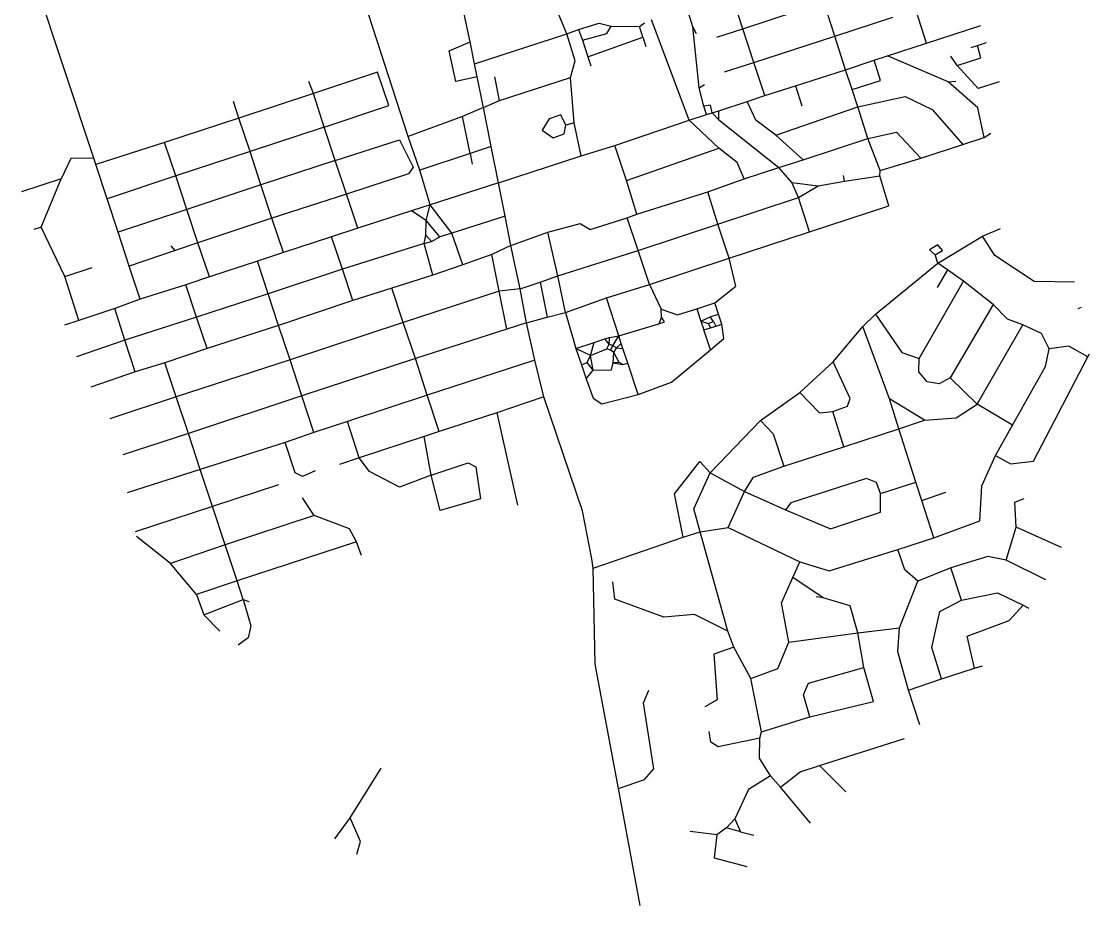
# Model space of a CAD drawing. Header units: metres. Extents: x 626227 to 629446, y 4844735 to 4849917.
# Drawn here: x 626673 to 629446, y 4844735 to 4847031 of the extents above; entities that cross this region are included whole.
import ezdxf

# ---------------------------------------------------------------- set-up
doc = ezdxf.new("R2010")
doc.units = ezdxf.units.M

msp = doc.modelspace()

# ---------------------------------------------------------------- linework, layer by layer
at = {"layer": 'ROADS'}
for points in [[(627677.2, 4846732.3), (627544.1, 4847141.6)], [(626860.6, 4846675.5), (626709.6, 4847132.8)], [(628089, 4846999.1), (628051.6, 4847088.5)], [(628545.9, 4847011.9), (628516.1, 4847102.6)], [(627838, 4846977.6), (627817.9, 4847070.8)], [(628415.5, 4847016.8), (628400.9, 4847064.2)], [(628545.9, 4847011.9), (628755.9, 4847080.9)], [(628783.9, 4846992.6), (628755.9, 4847080.9)], [(629022.6, 4846974.7), (628994.6, 4847061.2)], [(628277.2, 4847017.9), (628290.5, 4847027.1)], [(628406.1, 4846774.5), (628308.8, 4847035)], [(628783.9, 4846992.6), (628934.5, 4847041.7)], [(628089, 4846999.1), (628119.2, 4847010.1)], [(628119.2, 4847010.1), (628172.9, 4847026.2), (628203.4, 4847018.2)], [(628119.2, 4847010.1), (628129, 4846982.3)], [(628129, 4846982.3), (628192.4, 4846999.9), (628203.4, 4847018.2)], [(628203.4, 4847018.2), (628277.2, 4847017.9)], [(628286.2, 4846989.6), (628277.2, 4847017.9)], [(628431.8, 4846858.8), (628415.5, 4847016.8)], [(628425.6, 4846998.6), (628415.5, 4847016.8)], [(628477.6, 4846990.4), (628545.9, 4847011.9)], [(628573.9, 4846924.5), (628545.9, 4847011.9)], [(629022.6, 4846974.7), (629163.4, 4847020.3)], [(627855.7, 4846887.4), (627800.8, 4846875), (627783.3, 4846954.4), (627838, 4846977.6)], [(627849.2, 4846920.6), (627838, 4846977.6)], [(627849.2, 4846920.6), (628089, 4846999.1)], [(628097.8, 4846885.5), (628109.9, 4846929), (628089, 4846999.1)], [(628129, 4846982.3), (628143, 4846939)], [(628143, 4846939), (628286.2, 4846989.6)], [(628286.2, 4846989.6), (628293.9, 4846965.4)], [(628573.9, 4846924.5), (628783.9, 4846992.6)], [(628811.9, 4846905.4), (628783.9, 4846992.6)], [(628920.9, 4846941.3), (629022.6, 4846974.7)], [(629154.2, 4846968.8), (629177.9, 4846976.4)], [(629101.9, 4846916.2), (629163.5, 4846936.2), (629154.2, 4846968.8)], [(629138.1, 4846963.5), (629154.2, 4846968.8)], [(627855.7, 4846887.4), (627849.2, 4846920.6)], [(628143, 4846939), (628150.7, 4846915.3)], [(628498.1, 4846900.2), (628573.9, 4846924.5)], [(628602.3, 4846838.6), (628573.9, 4846924.5)], [(628811.9, 4846905.4), (628886.3, 4846929.9)], [(628828.9, 4846853.8), (628902.8, 4846877.8), (628886.3, 4846929.9)], [(628886.3, 4846929.9), (628920.9, 4846941.3)], [(629078.5, 4846873.9), (628920.9, 4846941.3)], [(629101.9, 4846916.2), (629085, 4846940.8)], [(629210.7, 4846874.4), (629156.2, 4846856.5), (629101.9, 4846916.2)], [(627458.6, 4846756.4), (627627, 4846812.6), (627597.5, 4846899.4), (627431.4, 4846843.6)], [(628681.8, 4846863.9), (628811.9, 4846905.4)], [(628828.9, 4846853.8), (628811.9, 4846905.4)], [(627431.4, 4846843.6), (627418.8, 4846874.6)], [(627872.2, 4846807.5), (627855.7, 4846887.4)], [(627913.9, 4846825.3), (627901.5, 4846886.7)], [(627913.9, 4846825.3), (628097.8, 4846885.5)], [(628107.5, 4846767.8), (628097.8, 4846885.5)], [(628431.8, 4846858.8), (628446, 4846867)], [(628602.3, 4846838.6), (628681.8, 4846863.9)], [(628681.8, 4846863.9), (628698.8, 4846811.6)], [(629078.5, 4846873.9), (629098, 4846876.1)], [(629171.8, 4846729.4), (629155.8, 4846806.6), (629078.5, 4846873.9)], [(627431.4, 4846843.6), (627237.6, 4846779.8)], [(627458.6, 4846756.4), (627431.4, 4846843.6)], [(628444.4, 4846811), (628431.8, 4846858.8)], [(628557.1, 4846822.8), (628602.3, 4846838.6)], [(628843.6, 4846808.9), (628828.9, 4846853.8)], [(628843.6, 4846808.9), (628967, 4846836.2), (629036.8, 4846801.9), (629116.3, 4846711.3)], [(627237.6, 4846779.8), (627223.3, 4846822.9)], [(627872.2, 4846807.5), (627818.2, 4846783.8)], [(627872.2, 4846807.5), (627913.9, 4846825.3)], [(627892.1, 4846706), (627872.2, 4846807.5)], [(628465.8, 4846793.6), (628461.4, 4846813.9), (628444.4, 4846811)], [(628451, 4846788.9), (628444.4, 4846811)], [(628483.5, 4846799.2), (628557.1, 4846822.8)], [(628631.3, 4846735.2), (628579, 4846774.2), (628557.1, 4846822.8)], [(628631.3, 4846735.2), (628843.6, 4846808.9)], [(628870, 4846727.1), (628843.6, 4846808.9)], [(627237.6, 4846779.8), (627044.6, 4846716.3)], [(627266.7, 4846693.4), (627237.6, 4846779.8)], [(627818.2, 4846783.8), (627677.2, 4846732.3)], [(627837.3, 4846688.1), (627818.2, 4846783.8)], [(628086.1, 4846761.8), (628072.8, 4846788.3), (628042.7, 4846778.4), (628024.5, 4846748.8), (628053.3, 4846729.1), (628081.9, 4846739.4), (628086.1, 4846761.8)], [(628406.1, 4846774.5), (628451, 4846788.9)], [(628451, 4846788.9), (628465.8, 4846793.6)], [(628465.8, 4846793.6), (628483.5, 4846799.2)], [(628465.8, 4846793.6), (628483.5, 4846775.6)], [(628483.5, 4846775.6), (628483.5, 4846799.2)], [(627458.6, 4846756.4), (627266.7, 4846693.4)], [(627487.7, 4846669.9), (627458.6, 4846756.4)], [(628107.5, 4846767.8), (628086.1, 4846761.8)], [(628125.5, 4846681.7), (628107.5, 4846767.8)], [(628213.1, 4846709.1), (628406.1, 4846774.5)], [(628483.1, 4846701.7), (628406.1, 4846774.5)], [(628483.5, 4846775.6), (628638.8, 4846651.8)], [(627487.7, 4846669.9), (627653.9, 4846723.1), (627689.8, 4846652.9), (627677.7, 4846635), (627516.8, 4846582.3)], [(627706.8, 4846644.8), (627677.2, 4846732.3)], [(628701.9, 4846671.9), (628631.3, 4846735.2)], [(628701.9, 4846671.9), (628870, 4846727.1)], [(628870, 4846727.1), (628944.7, 4846743.2), (629007.2, 4846675.9)], [(628901.6, 4846643.6), (628870, 4846727.1)], [(629116.3, 4846711.3), (629171.8, 4846729.4)], [(629171.8, 4846729.4), (629189.5, 4846741.2)], [(627044.6, 4846716.3), (626866.4, 4846659.1)], [(627073.7, 4846629.9), (627044.6, 4846716.3)], [(627892.1, 4846706), (627837.3, 4846688.1)], [(627911.6, 4846611.7), (627892.1, 4846706)], [(628125.5, 4846681.7), (628213.1, 4846709.1)], [(628243.1, 4846617.6), (628213.1, 4846709.1)], [(628243.1, 4846617.6), (628483.1, 4846701.7)], [(628548.6, 4846621.9), (628530.6, 4846665), (628483.1, 4846701.7)], [(629007.2, 4846675.9), (629116.3, 4846711.3)], [(626860.6, 4846675.5), (626800.9, 4846674.9), (626776.2, 4846622.4)], [(626866.4, 4846659.1), (626860.6, 4846675.5)], [(627266.7, 4846693.4), (627073.7, 4846629.9)], [(627294.6, 4846606.4), (627266.7, 4846693.4)], [(627487.7, 4846669.9), (627294.6, 4846606.4)], [(627516.8, 4846582.3), (627487.7, 4846669.9)], [(627837.3, 4846688.1), (627706.8, 4846644.8)], [(627837.3, 4846688.1), (627843.2, 4846660.7)], [(627911.6, 4846611.7), (628125.5, 4846681.7)], [(628638.8, 4846651.8), (628701.9, 4846671.9)], [(628901.6, 4846643.6), (629007.2, 4846675.9)], [(626895.9, 4846570.6), (626866.4, 4846659.1)], [(627733.7, 4846554.8), (627706.8, 4846644.8)], [(628548.6, 4846621.9), (628638.8, 4846651.8)], [(628672.9, 4846613), (628638.8, 4846651.8)], [(628901.2, 4846630.2), (628901.6, 4846643.6)], [(626776.2, 4846622.4), (626672.8, 4846588.6)], [(626723.9, 4846497), (626776.2, 4846622.4)], [(627073.7, 4846629.9), (626895.9, 4846570.6)], [(627101.9, 4846542.9), (627073.7, 4846629.9)], [(627911.6, 4846611.7), (627733.7, 4846554.8)], [(627928.2, 4846525.6), (627911.6, 4846611.7)], [(628270.5, 4846530.7), (628243.1, 4846617.6)], [(628454.5, 4846588.7), (628548.6, 4846621.9)], [(628689.8, 4846573.5), (628672.9, 4846613)], [(628672.9, 4846613), (628741, 4846604.2)], [(628718.2, 4846484.7), (628924.7, 4846552.1), (628901.2, 4846630.2)], [(628741, 4846604.2), (628809.8, 4846616.4)], [(628809.8, 4846616.4), (628807.1, 4846630.7)], [(628809.8, 4846616.4), (628901.2, 4846630.2)], [(627294.6, 4846606.4), (627101.9, 4846542.9)], [(627323, 4846519.9), (627294.6, 4846606.4)], [(628270.5, 4846530.7), (628454.5, 4846588.7)], [(628480.7, 4846504.2), (628454.5, 4846588.7)], [(628689.8, 4846573.5), (628741, 4846604.2)], [(626924.4, 4846484.2), (626895.9, 4846570.6)], [(627516.8, 4846582.3), (627323, 4846519.9)], [(627545.8, 4846494.4), (627516.8, 4846582.3)], [(628480.7, 4846504.2), (628689.8, 4846573.5)], [(628718.2, 4846484.7), (628689.8, 4846573.5)], [(627101.9, 4846542.9), (626924.4, 4846484.2)], [(627130.6, 4846455.9), (627101.9, 4846542.9)], [(627685.4, 4846539.5), (627545.8, 4846494.4)], [(627733.7, 4846554.8), (627685.4, 4846539.5)], [(627723.3, 4846514.5), (627685.4, 4846539.5)], [(627723.3, 4846514.5), (627733.7, 4846554.8)], [(627790, 4846481.4), (627733.7, 4846554.8)], [(628245.6, 4846521.4), (628270.5, 4846530.7)], [(627323, 4846519.9), (627130.6, 4846455.9)], [(627352.8, 4846431.4), (627323, 4846519.9)], [(627722.4, 4846476.1), (627723.3, 4846514.5)], [(627759, 4846471.4), (627723.3, 4846514.5)], [(627928.2, 4846525.6), (627790, 4846481.4)], [(627943.3, 4846449.3), (627928.2, 4846525.6)], [(628039.4, 4846483.4), (628123.4, 4846506.7), (628148.9, 4846490.4), (628245.6, 4846521.4)], [(628273.9, 4846436), (628245.6, 4846521.4)], [(628273.9, 4846436), (628480.7, 4846504.2)], [(628510.4, 4846416.5), (628480.7, 4846504.2)], [(626723.9, 4846497), (626704.8, 4846490.7)], [(626785.5, 4846368.4), (626723.9, 4846497)], [(626952.7, 4846395.7), (626924.4, 4846484.2)], [(627545.8, 4846494.4), (627478, 4846471.7)], [(627718.4, 4846454.2), (627722.4, 4846476.1)], [(627737.7, 4846459.8), (627722.4, 4846476.1)], [(627790, 4846481.4), (627759, 4846471.4)], [(627818.3, 4846399.4), (627790, 4846481.4)], [(627943.3, 4846449.3), (628039.4, 4846483.4)], [(628065.2, 4846370.4), (628039.4, 4846483.4)], [(628510.4, 4846416.5), (628718.2, 4846484.7)], [(629051.9, 4846403.5), (629167.5, 4846473.4)], [(629167.5, 4846473.4), (629214.2, 4846493.1)], [(629406.5, 4846354.1), (629301.7, 4846355.3), (629199.9, 4846422.9), (629167.5, 4846473.4)], [(627071.8, 4846436), (627061.9, 4846447.9)], [(627130.6, 4846455.9), (627071.8, 4846436)], [(627161, 4846367.9), (627130.6, 4846455.9)], [(627478, 4846471.7), (627352.8, 4846431.4)], [(627506.5, 4846387.5), (627478, 4846471.7)], [(627718.4, 4846454.2), (627506.5, 4846387.5)], [(627718.4, 4846454.2), (627737.7, 4846459.8)], [(627741.1, 4846372.4), (627718.4, 4846454.2)], [(627737.7, 4846459.8), (627759, 4846471.4)], [(627943.3, 4846449.3), (627893.7, 4846425.9)], [(627967.7, 4846336.9), (627943.3, 4846449.3)], [(629044.3, 4846424.6), (629063.7, 4846436.5), (629052, 4846451.3), (629030.1, 4846437.7), (629044.3, 4846424.6)], [(627071.8, 4846436), (626952.7, 4846395.7)], [(627352.8, 4846431.4), (627285.3, 4846408.7)], [(627893.7, 4846425.9), (627818.3, 4846399.4)], [(627913.3, 4846330.6), (627893.7, 4846425.9)], [(628065.2, 4846370.4), (628273.9, 4846436)], [(628302.9, 4846348.2), (628273.9, 4846436)], [(629051.9, 4846403.5), (629044.3, 4846424.6)], [(626785.5, 4846368.4), (626856.2, 4846391.7)], [(626981.5, 4846309.7), (626952.7, 4846395.7)], [(627285.3, 4846408.7), (627161, 4846367.9)], [(627313.5, 4846323.7), (627285.3, 4846408.7)], [(627818.3, 4846399.4), (627741.1, 4846372.4)], [(628302.9, 4846348.2), (628510.4, 4846416.5)], [(628473, 4846300.1), (628527.3, 4846343.6), (628510.4, 4846416.5)], [(628890.1, 4846270.8), (629051.9, 4846403.5)], [(629076.5, 4846386), (629051.9, 4846403.5)], [(626822.3, 4846254.9), (626785.5, 4846368.4)], [(627161, 4846367.9), (627100.1, 4846346.8)], [(627506.5, 4846387.5), (627313.5, 4846323.7)], [(627532.8, 4846306.5), (627506.5, 4846387.5)], [(627741.1, 4846372.4), (627634, 4846338.2)], [(628019, 4846354.2), (628065.2, 4846370.4)], [(628084.9, 4846275.6), (628065.2, 4846370.4)], [(629076.5, 4846386), (629050.2, 4846339.8)], [(629117.9, 4846356.4), (629076.5, 4846386)], [(627100.1, 4846346.8), (626981.5, 4846309.7)], [(627127, 4846263.1), (627100.1, 4846346.8)], [(627634, 4846338.2), (627532.8, 4846306.5)], [(627664.1, 4846249.2), (627634, 4846338.2)], [(627967.7, 4846336.9), (627913.3, 4846330.6)], [(627967.7, 4846336.9), (628019, 4846354.2)], [(627984.1, 4846248.4), (627967.7, 4846336.9)], [(628019, 4846354.2), (628037.9, 4846263.4)], [(628191.8, 4846313.3), (628302.9, 4846348.2)], [(628302.9, 4846348.2), (628333.6, 4846284.1)], [(629003.1, 4846155.6), (629117.9, 4846356.4)], [(629194.9, 4846296.1), (629117.9, 4846356.4)], [(626981.5, 4846309.7), (626915.2, 4846285.3)], [(627313.5, 4846323.7), (627127, 4846263.1)], [(627340.1, 4846241.4), (627313.5, 4846323.7)], [(627532.8, 4846306.5), (627340.1, 4846241.4)], [(627913.3, 4846330.6), (627664.1, 4846249.2)], [(627933.1, 4846232.2), (627913.3, 4846330.6)], [(628084.9, 4846275.6), (628191.8, 4846313.3)], [(628223.4, 4846215.1), (628191.8, 4846313.3)], [(626915.2, 4846285.3), (626822.3, 4846254.9)], [(626941.1, 4846203.2), (626915.2, 4846285.3)], [(628333.6, 4846284.1), (628375.5, 4846269.1), (628426.3, 4846284.6)], [(628334.3, 4846263), (628333.6, 4846284.1)], [(628426.3, 4846284.6), (628473, 4846300.1)], [(628426.3, 4846284.6), (628436.6, 4846253.1)], [(628482.7, 4846270.9), (628473, 4846300.1)], [(629194.9, 4846296.1), (629083.5, 4846105.4)], [(629272.3, 4846243.5), (629232.8, 4846258), (629194.9, 4846296.1)], [(629416, 4846285.7), (629424.6, 4846289.4)], [(626822.3, 4846254.9), (626784.9, 4846242.6)], [(627127, 4846263.1), (626941.1, 4846203.2)], [(627154.7, 4846182.1), (627127, 4846263.1)], [(627984.1, 4846248.4), (628037.9, 4846263.4)], [(628037.9, 4846263.4), (628084.9, 4846275.6)], [(628084.9, 4846275.6), (628112.3, 4846182)], [(628327.2, 4846245.7), (628342.5, 4846250.7), (628334.3, 4846263)], [(628334.3, 4846263), (628327.2, 4846245.7)], [(628436.6, 4846253.1), (628460.3, 4846264.2)], [(628436.6, 4846253.1), (628444.1, 4846230)], [(628436.6, 4846253.1), (628455.9, 4846246.4)], [(628455.9, 4846246.4), (628469, 4846252.2)], [(628460.3, 4846264.2), (628482.7, 4846270.9)], [(628469, 4846252.2), (628460.3, 4846264.2)], [(628469, 4846252.2), (628475.3, 4846240.1)], [(628491.1, 4846245.3), (628482.7, 4846270.9)], [(628857.1, 4846238.7), (628890.1, 4846270.8)], [(628890.1, 4846270.8), (628958.2, 4846171.7), (629003.1, 4846155.6)], [(627340.1, 4846241.4), (627154.7, 4846182.1)], [(627370.3, 4846152.4), (627340.1, 4846241.4)], [(627664.1, 4846249.2), (627370.3, 4846152.4)], [(627695.4, 4846156), (627664.1, 4846249.2)], [(627933.1, 4846232.2), (627695.4, 4846156)], [(627984.1, 4846248.4), (627933.1, 4846232.2)], [(628005.2, 4846151.9), (627984.1, 4846248.4)], [(628223.4, 4846215.1), (628327.2, 4846245.7)], [(628444.1, 4846230), (628461.7, 4846235.7)], [(628461.2, 4846178.7), (628444.1, 4846230)], [(628455.9, 4846246.4), (628461.7, 4846235.7)], [(628461.2, 4846178.7), (628495.8, 4846208), (628491.1, 4846245.3)], [(628461.7, 4846235.7), (628475.3, 4846240.1)], [(628475.3, 4846240.1), (628491.1, 4846245.3)], [(628780.1, 4846147.2), (628857.1, 4846238.7)], [(628926.6, 4846050.9), (628857.1, 4846238.7)], [(629153.6, 4846037.3), (629272.3, 4846243.5)], [(629340.2, 4846180.9), (629320.6, 4846220.7), (629272.3, 4846243.5)], [(626941.1, 4846203.2), (626815.8, 4846160.5)], [(626968, 4846121.1), (626941.1, 4846203.2)], [(628112.3, 4846182), (628159.4, 4846197.4)], [(628149.8, 4846163.3), (628159.4, 4846197.4)], [(628159.4, 4846197.4), (628187.3, 4846206.5)], [(628187.3, 4846206.5), (628199.7, 4846210.5)], [(628198.2, 4846193.3), (628187.3, 4846206.5)], [(628198.2, 4846193.3), (628199.7, 4846210.5)], [(628199.7, 4846210.5), (628223.4, 4846215.1)], [(628207.8, 4846188.4), (628223.4, 4846215.1)], [(628229.9, 4846194.8), (628223.4, 4846215.1)], [(627154.7, 4846182.1), (627045.4, 4846145)], [(628112.3, 4846182), (628126.7, 4846139.6)], [(628149.8, 4846163.3), (628112.3, 4846182)], [(628149.8, 4846163.3), (628192.1, 4846181.1)], [(628192.1, 4846181.1), (628198.2, 4846193.3)], [(628202.4, 4846177.5), (628192.1, 4846181.1)], [(628207.8, 4846188.4), (628198.2, 4846193.3)], [(628202.4, 4846177.5), (628207.8, 4846188.4)], [(628210.9, 4846171.7), (628202.4, 4846177.5)], [(628217.5, 4846183.6), (628207.8, 4846188.4)], [(628209.2, 4846144.2), (628210.9, 4846171.7)], [(628210.9, 4846171.7), (628217.5, 4846183.6)], [(628224.9, 4846145.4), (628210.9, 4846171.7)], [(628217.5, 4846183.6), (628229.9, 4846194.8)], [(628217.5, 4846183.6), (628234.3, 4846181.4)], [(628234.3, 4846181.4), (628229.9, 4846194.8)], [(628246.6, 4846143.6), (628234.3, 4846181.4)], [(628273.6, 4846062.3), (628360.4, 4846094.7), (628461.2, 4846178.7)], [(629245.6, 4845983.1), (629331.3, 4846134.7), (629340.2, 4846180.9)], [(629441, 4846160.4), (629391.6, 4846187.9), (629340.2, 4846180.9)], [(629441, 4846160.4), (629445.7, 4846168.3)], [(627045.4, 4846145), (626968, 4846121.1)], [(627074.9, 4846056.2), (627045.4, 4846145)], [(627370.3, 4846152.4), (627074.9, 4846056.2)], [(627400.8, 4846058.6), (627370.3, 4846152.4)], [(627695.4, 4846156), (627400.8, 4846058.6)], [(627726.2, 4846060.5), (627695.4, 4846156)], [(628005.2, 4846151.9), (627726.2, 4846060.5)], [(628028.7, 4846056.3), (628005.2, 4846151.9)], [(628126.7, 4846139.6), (628141.1, 4846145.4)], [(628126.7, 4846139.6), (628138.7, 4846102.8)], [(628141.1, 4846145.4), (628149.8, 4846163.3)], [(628157.4, 4846125.5), (628141.1, 4846145.4)], [(628157.4, 4846125.5), (628149.8, 4846163.3)], [(628157.4, 4846125.5), (628204.5, 4846126.3), (628209.2, 4846144.2)], [(628224.9, 4846145.4), (628209.2, 4846144.2)], [(628209.2, 4846144.2), (628234, 4846140.1)], [(628234, 4846140.1), (628224.9, 4846145.4)], [(628234, 4846140.1), (628246.6, 4846143.6)], [(628273.6, 4846062.3), (628246.6, 4846143.6)], [(628693.7, 4846067.7), (628780.1, 4846147.2)], [(628778.7, 4846018.3), (628816.8, 4846032.4), (628823.8, 4846051.6), (628780.1, 4846147.2)], [(629083.5, 4846105.4), (629055.2, 4846090.1), (629023.9, 4846095.6), (629002.3, 4846121.1), (629003.1, 4846155.6)], [(629201, 4845904.1), (629239.9, 4845882.6), (629299.6, 4845889.6), (629441, 4846160.4)], [(626968, 4846121.1), (626853.5, 4846081.7)], [(628138.7, 4846102.8), (628157.4, 4846125.5)], [(628138.7, 4846102.8), (628157.4, 4846052.6), (628179.2, 4846038.2), (628273.6, 4846062.3)], [(629153.6, 4846037.3), (629083.5, 4846105.4)], [(627400.8, 4846058.6), (627106.9, 4845961.2)], [(627432.2, 4845963.7), (627400.8, 4846058.6)], [(627726.2, 4846060.5), (627519.1, 4845991.9)], [(627756.9, 4845966.1), (627726.2, 4846060.5)], [(628591.6, 4845995.3), (628693.7, 4846067.7)], [(628693.7, 4846067.7), (628744.9, 4846014.9), (628778.7, 4846018.3)], [(627074.9, 4846056.2), (626902.6, 4845999.5)], [(627106.9, 4845961.2), (627074.9, 4846056.2)], [(628028.7, 4846056.3), (627906.6, 4846014.9)], [(628153.9, 4845635.7), (628129, 4845760.4), (628028.7, 4846056.3)], [(628950.7, 4845973), (628926.6, 4846050.9)], [(629016.7, 4845995.4), (628926.6, 4846050.9)], [(629016.7, 4845995.4), (629099.2, 4846001.9), (629153.6, 4846037.3)], [(629245.6, 4845983.1), (629153.6, 4846037.3)], [(627906.6, 4846014.9), (627756.9, 4845966.1)], [(627906.6, 4846014.9), (627960.5, 4845774.8)], [(628807.7, 4845926.6), (628778.7, 4846018.3)], [(627519.1, 4845991.9), (627432.2, 4845963.7)], [(627549.8, 4845898.3), (627519.1, 4845991.9)], [(628460.9, 4845859.3), (628591.6, 4845995.3)], [(628591.6, 4845995.3), (628624, 4845960.3), (628652.2, 4845876)], [(628950.7, 4845973), (629016.7, 4845995.4)], [(629201, 4845904.1), (629245.6, 4845983.1)], [(627106.9, 4845961.2), (626936.3, 4845905.9)], [(627136.8, 4845867.5), (627106.9, 4845961.2)], [(627432.2, 4845963.7), (627357.3, 4845937.9)], [(627718.3, 4845953.2), (627549.8, 4845898.3)], [(627756.9, 4845966.1), (627718.3, 4845953.2)], [(627736.6, 4845852.6), (627718.3, 4845953.2)], [(628807.7, 4845926.6), (628950.7, 4845973)], [(628994.9, 4845834.5), (628950.7, 4845973)], [(627357.3, 4845937.9), (627136.8, 4845867.5)], [(627435.8, 4845863.8), (627402.7, 4845849.1), (627383.8, 4845858.6), (627357.3, 4845937.9)], [(628652.2, 4845876), (628807.7, 4845926.6)], [(627549.8, 4845898.3), (627498.8, 4845880.8)], [(627736.6, 4845852.6), (627654.2, 4845822), (627576.6, 4845862.5), (627549.8, 4845898.3)], [(629041.5, 4845690.2), (629160.5, 4845734.2), (629165.9, 4845825.1), (629201, 4845904.1)], [(627136.8, 4845867.5), (626947.7, 4845806.7)], [(627168.8, 4845772), (627136.8, 4845867.5)], [(627736.6, 4845852.6), (627832.5, 4845885.4), (627852.3, 4845874.4), (627864.8, 4845791.9), (627759.6, 4845761.6), (627736.6, 4845852.6)], [(628390.2, 4845692.1), (628368, 4845804.6), (628434.1, 4845888.5), (628460.9, 4845859.3)], [(628550.1, 4845810.5), (628573.5, 4845847.8), (628652.2, 4845876)], [(628434.3, 4845706), (628418.7, 4845765.9), (628460.9, 4845859.3)], [(628460.9, 4845859.3), (628550.1, 4845810.5)], [(628902.7, 4845805.6), (628892.4, 4845834.3), (628866.5, 4845844.1), (628669.9, 4845780.7), (628656.2, 4845762.8)], [(627340.5, 4845827.9), (627168.8, 4845772)], [(628507.2, 4845717.4), (628550.1, 4845810.5)], [(628550.1, 4845810.5), (628656.2, 4845762.8)], [(628902.7, 4845805.6), (628994.9, 4845834.5)], [(629009.9, 4845787.4), (628994.9, 4845834.5)], [(629009.9, 4845787.4), (629072.5, 4845808.4)], [(627433, 4845748), (627402.5, 4845794)], [(628656.2, 4845762.8), (628773.4, 4845713.9), (628903, 4845757.1), (628902.7, 4845805.6)], [(629041.5, 4845690.2), (629009.9, 4845787.4)], [(629254.7, 4845718), (629251.6, 4845782.7), (629275.7, 4845792.4)], [(627168.8, 4845772), (626968.6, 4845705.8)], [(627201.7, 4845672.5), (627168.8, 4845772)], [(627433, 4845748), (627201.7, 4845672.5)], [(627542.7, 4845680), (627524.6, 4845713.4), (627433, 4845748)], [(628390.2, 4845692.1), (628434.3, 4845706)], [(628434.3, 4845706), (628507.2, 4845717.4)], [(628506.5, 4845447.9), (628434.3, 4845706)], [(628507.2, 4845717.4), (628693.4, 4845628.1)], [(629229.3, 4845632.3), (629254.7, 4845718)], [(629372.4, 4845664.8), (629254.7, 4845718)], [(627060.2, 4845623.7), (626971.6, 4845694)], [(627201.7, 4845672.5), (627060.2, 4845623.7)], [(627232.7, 4845578.4), (627201.7, 4845672.5)], [(627542.7, 4845680), (627232.7, 4845578.4)], [(627555.8, 4845644.7), (627542.7, 4845680)], [(628156.8, 4845611.1), (628390.2, 4845692.1)], [(628947.6, 4845660.2), (629041.5, 4845690.2)], [(628693.4, 4845628.1), (628769.9, 4845604.9), (628947.6, 4845660.2)], [(629000.1, 4845577.5), (628966.2, 4845607), (628947.6, 4845660.2)], [(629229.3, 4845632.3), (629181, 4845641.9), (629085.2, 4845612.6)], [(627127.3, 4845543.5), (627060.2, 4845623.7)], [(628156.8, 4845611.1), (628153.9, 4845635.7)], [(628675.3, 4845587.4), (628693.4, 4845628.1)], [(629331.9, 4845581), (629229.3, 4845632.3)], [(628222.6, 4845039.3), (628162, 4845362.5), (628156.8, 4845611.1)], [(628664.6, 4845419.6), (628645.5, 4845521.5), (628675.3, 4845587.4)], [(628754.4, 4845534.5), (628675.3, 4845587.4)], [(629085.2, 4845612.6), (629000.1, 4845577.5)], [(629113.3, 4845528.5), (629085.2, 4845612.6)], [(627232.7, 4845578.4), (627127.3, 4845543.5)], [(627248.3, 4845530.5), (627232.7, 4845578.4)], [(628506.5, 4845447.9), (628420, 4845491.4), (628340.1, 4845484), (628213.1, 4845531), (628208.3, 4845576.4)], [(628951.9, 4845456.7), (629000.1, 4845577.5)], [(627127.3, 4845543.5), (627146, 4845490.8)], [(627146, 4845490.8), (627248.3, 4845530.5)], [(627248.3, 4845530.5), (627268.5, 4845461.4), (627261.3, 4845430.5), (627235.2, 4845411.3)], [(627248.3, 4845530.5), (627263.1, 4845524.8)], [(628754.4, 4845534.5), (628735.9, 4845537.4)], [(628844.2, 4845443.7), (628824.3, 4845514), (628754.4, 4845534.5)], [(629113.3, 4845528.5), (629206.1, 4845547.5), (629273.5, 4845515.2)], [(629061.4, 4845323.9), (629036.4, 4845405.8), (629056.8, 4845498.8), (629113.3, 4845528.5)], [(629147.1, 4845351.7), (629127.7, 4845435), (629236.8, 4845475.3), (629273.5, 4845515.2)], [(629273.5, 4845515.2), (629287.8, 4845507.3)], [(627146, 4845490.8), (627188.2, 4845448.1)], [(628522.4, 4845406.2), (628506.5, 4845447.9)], [(628844.2, 4845443.7), (628951.9, 4845456.7)], [(628975.4, 4845294.5), (628948.1, 4845394.6), (628951.9, 4845456.7)], [(628566.6, 4845325.5), (628636.1, 4845350.8), (628664.6, 4845419.6)], [(628664.6, 4845419.6), (628844.2, 4845443.7)], [(628859.9, 4845353.5), (628844.2, 4845443.7)], [(628522.4, 4845406.2), (628469.8, 4845388.2), (628478.8, 4845269.5), (628446.7, 4845251.3)], [(628566.6, 4845325.5), (628522.4, 4845406.2)], [(628719.4, 4845226), (628702.9, 4845283.1), (628715.6, 4845312.7), (628859.9, 4845353.5)], [(628719.4, 4845226), (628884.7, 4845265.1), (628859.9, 4845353.5)], [(629061.4, 4845323.9), (629147.1, 4845351.7)], [(629147.1, 4845351.7), (629167.6, 4845357.9)], [(628594.3, 4845186.7), (628566.6, 4845325.5)], [(628975.4, 4845294.5), (629061.4, 4845323.9)], [(628222.6, 4845039.3), (628290.5, 4845062.8), (628314.6, 4845090.2), (628287.6, 4845262.3), (628301.4, 4845294.5)], [(629004.5, 4845205.2), (628975.4, 4845294.5)], [(628594.3, 4845186.7), (628719.4, 4845226)], [(628589.8, 4845170.3), (628481.6, 4845147.4), (628462.8, 4845159.4), (628458.5, 4845187.5)], [(628617, 4845072.6), (628588.6, 4845118), (628589.8, 4845170.3)], [(628589.8, 4845170.3), (628594.3, 4845186.7)], [(628744.7, 4845098.8), (628965.1, 4845169.2)], [(627526.4, 4844963.4), (627606.4, 4845092.1)], [(628643.5, 4845043.1), (628694.3, 4845082.5), (628744.7, 4845098.8)], [(628744.7, 4845098.8), (628813, 4845030.8)], [(628617, 4845072.6), (628559.8, 4845036.9), (628524.9, 4844960.7)], [(628643.5, 4845043.1), (628617, 4845072.6)], [(628279.3, 4844735.4), (628222.6, 4845039.3)], [(628721.4, 4844949.9), (628643.5, 4845043.1)], [(627486.3, 4844908.9), (627526.4, 4844963.4)], [(627543.4, 4844868.7), (627552.9, 4844901.6), (627526.4, 4844963.4)], [(628524.9, 4844960.7), (628503.4, 4844937.2)], [(628524.9, 4844960.7), (628539.7, 4844926.8)], [(628478.3, 4844919.1), (628409, 4844928.3)], [(628503.4, 4844937.2), (628478.3, 4844919.1)], [(628539.7, 4844926.8), (628503.4, 4844937.2)], [(628539.7, 4844926.8), (628573.7, 4844918.7)], [(628478.3, 4844919.1), (628471.5, 4844859.1), (628556, 4844836.8)]]:
    msp.add_lwpolyline(points, dxfattribs=at)

doc.saveas('drawing.dxf')
